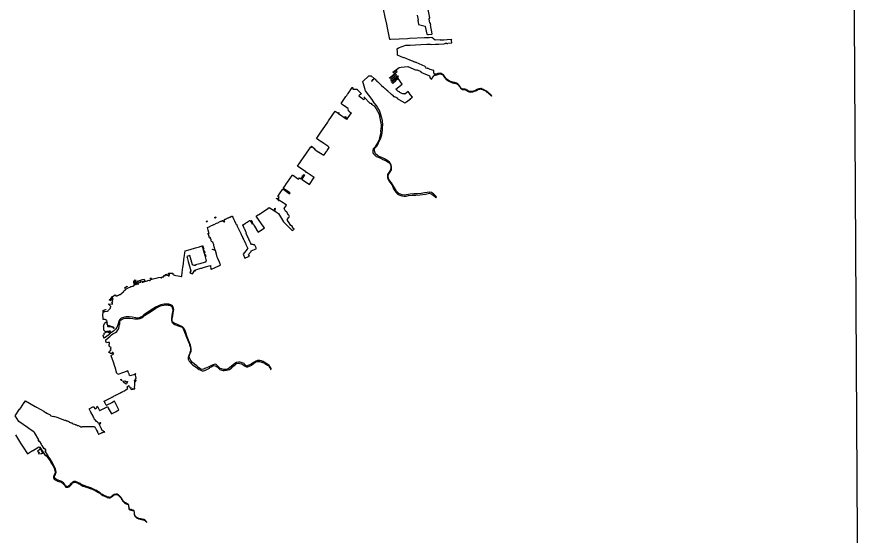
# Model space of a CAD drawing. Header units: inches. Extents: x -62624 to 51363, y -122611 to -15713.
# Drawn here: x 920 to 51208, y -77747 to -46730 of the extents above; entities that cross this region are included whole.
import ezdxf

# ---------------------------------------------------------------- set-up
doc = ezdxf.new("R2010")
doc.units = ezdxf.units.IN
doc.header["$MEASUREMENT"] = 0

msp = doc.modelspace()

# ---------------------------------------------------------------- linework, layer by layer
for points in [[(-62131, -15713), (50798, -15789), (51208, -88058)], [(842, -71695), (1148, -72185), (1307, -72438), (1553, -72829), (1858, -72638), (1863, -72646), (2010, -72554), (2239, -72408), (2259, -72439), (2338, -72560), (2154, -72670), (2206, -72755), (2248, -72729), (2259, -72750), (2216, -72774), (2243, -72821), (2415, -72808), (2414, -72790), (2465, -72786), (2494, -72768), (2477, -72740), (2450, -72726), (2398, -72639), (2401, -72607), (2289, -72430), (2297, -72426), (2617, -72928), (2653, -72925), (2667, -72913), (2674, -72913), (2681, -72922), (2898, -73233), (2999, -73397), (3039, -73469), (3103, -73592), (3150, -73689), (3178, -73761), (3199, -73824), (3210, -73885), (3209, -73956), (3157, -74083), (3129, -74144), (3117, -74182), (3112, -74209), (3115, -74227), (3120, -74253), (3117, -74264), (3115, -74266), (3124, -74301), (3123, -74313), (3181, -74364), (3207, -74389), (3242, -74395), (3291, -74420), (3303, -74430), (3348, -74453), (3378, -74461), (3463, -74495), (3474, -74477), (3585, -74522), (3683, -74600), (3717, -74636), (3750, -74679), (3803, -74761), (3829, -74794), (3855, -74813), (3851, -74821), (3854, -74822), (3858, -74813), (3866, -74817), (3863, -74825), (3865, -74826), (3868, -74818), (3880, -74821), (3895, -74824), (3909, -74825), (3919, -74826), (3932, -74826), (3947, -74824), (3959, -74823), (4003, -74810), (4046, -74792), (4099, -74748), (4195, -74665), (4188, -74666), (4185, -74659), (4202, -74638), (4212, -74622), (4217, -74601), (4236, -74588), (4258, -74569), (4275, -74556), (4294, -74554), (4306, -74545), (4316, -74534), (4329, -74527), (4352, -74524), (4381, -74524), (4426, -74526), (4468, -74543), (4574, -74587), (4586, -74587), (4596, -74597), (4724, -74669), (4806, -74727), (4829, -74748), (4848, -74755), (4867, -74757), (4889, -74764), (4913, -74767), (4997, -74791), (5013, -74792), (5028, -74799), (5052, -74805), (5091, -74819), (5102, -74820), (5345, -74915), (5434, -74947), (5467, -74960), (5463, -74968), (5466, -74969), (5470, -74961), (5594, -75017), (5707, -75079), (5806, -75137), (5802, -75144), (5804, -75146), (5809, -75139), (5878, -75186), (5899, -75205), (5941, -75229), (5975, -75254), (6065, -75315), (6127, -75347), (6202, -75383), (6219, -75384), (6302, -75423), (6316, -75438), (6324, -75442), (6331, -75451), (6346, -75445), (6349, -75437), (6420, -75452), (6438, -75452), (6499, -75456), (6541, -75443), (6581, -75401), (6658, -75330), (6683, -75312), (6744, -75279), (6796, -75265), (6872, -75263), (6939, -75281), (6981, -75302), (7037, -75353), (7032, -75365), (7036, -75367), (7040, -75356), (7123, -75438), (7144, -75465), (7197, -75561), (7189, -75565), (7191, -75569), (7198, -75563), (7257, -75661), (7250, -75665), (7252, -75667), (7258, -75663), (7350, -75748), (7407, -75792), (7464, -75822), (7520, -75840), (7556, -75862), (7571, -75877), (7595, -75949), (7603, -76002), (7612, -76066), (7621, -76112), (7640, -76150), (7677, -76175), (7761, -76196), (7788, -76196), (7842, -76206), (7885, -76220), (7911, -76245), (7929, -76297), (7938, -76329), (7939, -76419), (7950, -76475), (7965, -76523), (7972, -76536), (7960, -76541), (7961, -76545), (7973, -76540), (7998, -76578), (8033, -76621), (8064, -76645), (8113, -76672), (8171, -76695), (8196, -76705), (8295, -76730), (8456, -76768), (8524, -76786), (8573, -76821), (8611, -76849), (8647, -76888), (8668, -76915), (8686, -76923), (8686, -76911), (8688, -76903), (8680, -76900), (8672, -76894), (8663, -76882), (8658, -76866), (8639, -76837), (8606, -76802), (8597, -76796), (8569, -76778), (8525, -76756), (8500, -76749), (8415, -76728), (8331, -76711), (8207, -76683), (8179, -76668), (8180, -76663), (8178, -76662), (8175, -76668), (8087, -76628), (8060, -76607), (8032, -76579), (8026, -76574), (8018, -76566), (7997, -76524), (7999, -76521), (7999, -76516), (7993, -76517), (7987, -76514), (7982, -76508), (7972, -76485), (7965, -76467), (7963, -76465), (7961, -76469), (7963, -76477), (7963, -76482), (7961, -76480), (7959, -76474), (7958, -76465), (7955, -76427), (7953, -76313), (7942, -76273), (7932, -76243), (7915, -76219), (7901, -76205), (7874, -76191), (7853, -76185), (7785, -76170), (7785, -76162), (7783, -76162), (7782, -76168), (7708, -76155), (7685, -76147), (7675, -76142), (7663, -76143), (7651, -76135), (7639, -76116), (7632, -76089), (7633, -76050), (7635, -76038), (7646, -76036), (7646, -76034), (7634, -76035), (7623, -75943), (7613, -75898), (7597, -75865), (7570, -75839), (7527, -75818), (7465, -75785), (7470, -75776), (7468, -75774), (7462, -75783), (7427, -75760), (7423, -75759), (7384, -75737), (7353, -75716), (7333, -75696), (7314, -75681), (7290, -75659), (7229, -75573), (7220, -75551), (7210, -75538), (7192, -75503), (7174, -75474), (7151, -75440), (7136, -75425), (7120, -75419), (7115, -75410), (7113, -75401), (7112, -75389), (7025, -75298), (7001, -75279), (6966, -75260), (6928, -75246), (6892, -75239), (6833, -75240), (6831, -75233), (6829, -75233), (6829, -75240), (6755, -75250), (6713, -75267), (6671, -75292), (6612, -75335), (6558, -75389), (6529, -75410), (6506, -75423), (6493, -75427), (6470, -75428), (6432, -75425), (6315, -75399), (6305, -75392), (6305, -75386), (6309, -75375), (6305, -75373), (6302, -75382), (6296, -75386), (6287, -75387), (6272, -75383), (6228, -75364), (6201, -75341), (6099, -75291), (6042, -75255), (5990, -75237), (5934, -75191), (5902, -75157), (5804, -75091), (5648, -75002), (5635, -74997), (5640, -74986), (5637, -74984), (5631, -74994), (5507, -74935), (5421, -74898), (5394, -74896), (5383, -74886), (5335, -74868), (5316, -74866), (5223, -74829), (5150, -74806), (5141, -74796), (5143, -74785), (5140, -74783), (5135, -74793), (5129, -74794), (5048, -74770), (4943, -74720), (4921, -74715), (4873, -74697), (4809, -74678), (4712, -74618), (4713, -74615), (4719, -74607), (4716, -74605), (4721, -74598), (4717, -74595), (4708, -74607), (4702, -74608), (4697, -74606), (4678, -74595), (4660, -74580), (4605, -74552), (4535, -74524), (4470, -74499), (4430, -74490), (4322, -74491), (4285, -74500), (4264, -74518), (4117, -74662), (4113, -74658), (4110, -74660), (4114, -74666), (4107, -74671), (4100, -74685), (4091, -74693), (4071, -74704), (4054, -74717), (4046, -74724), (4015, -74742), (3982, -74776), (3961, -74784), (3945, -74791), (3935, -74796), (3924, -74797), (3911, -74792), (3897, -74790), (3879, -74788), (3852, -74773), (3843, -74765), (3844, -74764), (3852, -74766), (3868, -74774), (3880, -74779), (3901, -74778), (3879, -74772), (3871, -74767), (3875, -74765), (3846, -74755), (3821, -74741), (3774, -74642), (3738, -74587), (3701, -74554), (3644, -74512), (3619, -74490), (3483, -74436), (3389, -74400), (3333, -74380), (3295, -74358), (3278, -74346), (3265, -74329), (3245, -74313), (3242, -74312), (3238, -74313), (3234, -74309), (3236, -74301), (3214, -74284), (3212, -74287), (3182, -74262), (3176, -74244), (3173, -74216), (3173, -74195), (3177, -74170), (3181, -74169), (3191, -74133), (3204, -74105), (3255, -73982), (3270, -73937), (3272, -73926), (3266, -73910), (3257, -73882), (3255, -73849), (3250, -73816), (3235, -73773), (3222, -73734), (3204, -73685), (3201, -73673), (3200, -73661), (3195, -73654), (3192, -73638), (3117, -73485), (3033, -73332), (2932, -73159), (2933, -73157), (2932, -73155), (2929, -73155), (2840, -73019), (2624, -72653), (2665, -72627), (2591, -72510), (2550, -72535), (2432, -72334), (2369, -72275), (2396, -72261), (2300, -72101), (2287, -72079), (2258, -72094), (2223, -72035), (2223, -72003), (2239, -71996), (1974, -71551), (1927, -71520), (1721, -71374), (1566, -71264), (1040, -70891), (948, -70748), (824, -70558), (1088, -70162), (1099, -70165), (1159, -70083), (1151, -70073), (1250, -69928), (1365, -69759), (1374, -69763), (1442, -69659), (2018, -69994), (2028, -70001), (2039, -70008), (2088, -70037), (2533, -70291), (2638, -70352), (2644, -70356), (2755, -70420), (2761, -70424), (2796, -70444), (2874, -70488), (2913, -70509), (2919, -70513), (2926, -70517), (2957, -70551), (3105, -70602), (3115, -70573), (3306, -70642), (3778, -70814), (3786, -70810), (3821, -70825), (3846, -70834), (3861, -70839), (3893, -70851), (3924, -70863), (3929, -70864), (3969, -70879), (3983, -70885), (4000, -70891), (4025, -70900), (4038, -70905), (4050, -70910), (4046, -70929), (4059, -70933), (4116, -70955), (4163, -70970), (4173, -70973), (4202, -70984), (4206, -70986), (4248, -71000), (4240, -71019), (4255, -71025), (4267, -71030), (4297, -71041), (4365, -71066), (4421, -71083), (4433, -71088), (4446, -71094), (4481, -71105), (4556, -71136), (4564, -71139), (4577, -71144), (4681, -71181), (4692, -71185), (4753, -71207), (4834, -71208), (4835, -71203), (4837, -71203), (4838, -71200), (4871, -71201), (4875, -71192), (4875, -71190), (4898, -71190), (5014, -71190), (5078, -71190), (5216, -71189), (5384, -71188), (5393, -71188), (5562, -71189), (5590, -71240), (5602, -71263), (5612, -71283), (5623, -71304), (5637, -71331), (5663, -71379), (5669, -71392), (5675, -71403), (5681, -71412), (5733, -71519), (5749, -71547), (5772, -71590), (5777, -71599), (5814, -71666), (5815, -71669), (5829, -71663), (5871, -71641), (5902, -71625), (5950, -71601), (5954, -71600), (5982, -71585), (5991, -71580), (6023, -71564), (6059, -71548), (6069, -71543), (6083, -71536), (6095, -71530), (6091, -71521), (6157, -71535), (6164, -71535), (6165, -71533), (6171, -71510), (6116, -71496), (6119, -71483), (6120, -71471), (6120, -71469), (6037, -71449), (6031, -71438), (6026, -71430), (6010, -71396), (5985, -71346), (5973, -71323), (5947, -71268), (5924, -71225), (5861, -71101), (5840, -71063), (5847, -71059), (5863, -71050), (5907, -71025), (5913, -71021), (5919, -71017), (5930, -71011), (5941, -71008), (5920, -70962), (5894, -70978), (5876, -70988), (5864, -70993), (5840, -71005), (5816, -71018), (5768, -70970), (5737, -70938), (5687, -70891), (5603, -70807), (5569, -70774), (5534, -70702), (5498, -70630), (5476, -70586), (5348, -70332), (5252, -70144), (5256, -70141), (5257, -70139), (5259, -70137), (5263, -70137), (5270, -70133), (5281, -70127), (5473, -70029), (5491, -70020), (5495, -70029), (5506, -70023), (5517, -70016), (5521, -70021), (5534, -70046), (5541, -70059), (5543, -70060), (5550, -70075), (5557, -70089), (5566, -70105), (5569, -70110), (5578, -70128), (5586, -70140), (5588, -70141), (5596, -70139), (5598, -70138), (5629, -70123), (5640, -70117), (5667, -70103), (5679, -70096), (5688, -70090), (5696, -70081), (5719, -70011), (5721, -70007), (5723, -70000), (5726, -69990), (5729, -69989), (5731, -69989), (5735, -69993), (5739, -70005), (5782, -70087), (5843, -70206), (5853, -70223), (5866, -70249), (5872, -70249), (5882, -70246), (5957, -70209), (6005, -70183), (6084, -70143), (6121, -70124), (6159, -70104), (6166, -70100), (6175, -70096), (6200, -70082), (6210, -70077), (6239, -70062), (6280, -70041), (6301, -70030), (6337, -70011), (6359, -70056), (6571, -70440), (6812, -70315), (7023, -70206), (6759, -69693), (6591, -69781), (6306, -69928), (6275, -69943), (6259, -69913), (6201, -69802), (6189, -69782), (6173, -69753), (6143, -69699), (6136, -69685), (6183, -69662), (6262, -69622), (6295, -69605), (6338, -69583), (6376, -69563), (6406, -69548), (6418, -69541), (6453, -69523), (6458, -69520), (6495, -69501), (6573, -69461), (6612, -69441), (6621, -69435), (6628, -69432), (6629, -69432), (6650, -69421), (6656, -69417), (6700, -69396), (6712, -69389), (6726, -69381), (6747, -69370), (6804, -69341), (6826, -69329), (6846, -69319), (6881, -69301), (6948, -69267), (6962, -69260), (6963, -69259), (6994, -69242), (7037, -69220), (7071, -69203), (7134, -69170), (7192, -69140), (7195, -69138), (7196, -69138), (7199, -69136), (7200, -69136), (7238, -69117), (7264, -69103), (7270, -69100), (7279, -69095), (7346, -69062), (7464, -68988), (7559, -68927), (7511, -68844), (7512, -68829), (7534, -68811), (7547, -68801), (7610, -68756), (7624, -68777), (7618, -68780), (7637, -68821), (7647, -68814), (7677, -68861), (7682, -68858), (7707, -68894), (7744, -68873), (7752, -68887), (7712, -68914), (7720, -68928), (7728, -68923), (7737, -68936), (7726, -68944), (7752, -68988), (7863, -68971), (7858, -68932), (7871, -68929), (7879, -68969), (7983, -68955), (7967, -68879), (7938, -68893), (7932, -68879), (7961, -68864), (7964, -68738), (7968, -68528), (7978, -68521), (7979, -68506), (7954, -68496), (7958, -68483), (7975, -68488), (7961, -68435), (7972, -68430), (7991, -68486), (8013, -68502), (8060, -68483), (8023, -68371), (8010, -68376), (8004, -68358), (8039, -68343), (8034, -68321), (8055, -68313), (8006, -68127), (8041, -68060), (8027, -68059), (8011, -68057), (8007, -68064), (7956, -68078), (7947, -68089), (7702, -68161), (7680, -68152), (7664, -68146), (7628, -68043), (7611, -68039), (7573, -67945), (7579, -67937), (7558, -67882), (7299, -67973), (6956, -68094), (6938, -68045), (6920, -68033), (6887, -68000), (6871, -67975), (6868, -67953), (6868, -67935), (6866, -67905), (6862, -67874), (6847, -67829), (6837, -67796), (6819, -67730), (6820, -67721), (6780, -67611), (6692, -67361), (6557, -66984), (6559, -66959), (6570, -66942), (6709, -66853), (6683, -66795), (6634, -66757), (6632, -66770), (6627, -66784), (6621, -66794), (6613, -66803), (6599, -66812), (6594, -66814), (6622, -66820), (6625, -66823), (6625, -66824), (6614, -66833), (6600, -66839), (6540, -66846), (6531, -66845), (6525, -66841), (6503, -66814), (6496, -66806), (6486, -66799), (6424, -66771), (6475, -66658), (6519, -66676), (6543, -66620), (6552, -66600), (6512, -66581), (6555, -66481), (6537, -66473), (6520, -66465), (6475, -66445), (6469, -66435), (6462, -66411), (6461, -66382), (6454, -66381), (6449, -66379), (6445, -66373), (6438, -66332), (6439, -66324), (6446, -66310), (6449, -66288), (6451, -66280), (6456, -66272), (6453, -66179), (6356, -66185), (6288, -66199), (6239, -66094), (6244, -66021), (6236, -66016), (6234, -66013), (6500, -65796), (6584, -65717), (6662, -65667), (6824, -65587), (6898, -65525), (6943, -65471), (6995, -65393), (7008, -65338), (7036, -65195), (7062, -65116), (7075, -65059), (7076, -64985), (7077, -64949), (7082, -64919), (7100, -64878), (7126, -64847), (7164, -64818), (7223, -64785), (7309, -64748), (7392, -64731), (7613, -64724), (7695, -64730), (7852, -64751), (7950, -64758), (8107, -64771), (8173, -64775), (8251, -64756), (8299, -64742), (8380, -64708), (8467, -64653), (8561, -64575), (8810, -64406), (9082, -64226), (9225, -64133), (9383, -64047), (9499, -64000), (9595, -63971), (9704, -63944), (9819, -63932), (9886, -63934), (9963, -63945), (10010, -63943), (10080, -63954), (10166, -64011), (10201, -64048), (10214, -64103), (10248, -64211), (10238, -64273), (10203, -64445), (10184, -64596), (10164, -64762), (10160, -64771), (10165, -64873), (10181, -64941), (10222, -65001), (10309, -65078), (10342, -65096), (10408, -65125), (10497, -65159), (10620, -65197), (10743, -65239), (10794, -65268), (10844, -65323), (10886, -65413), (10937, -65565), (11001, -65699), (11022, -65758), (11088, -65926), (11113, -66004), (11193, -66191), (11215, -66213), (11249, -66310), (11281, -66439), (11299, -66524), (11309, -66617), (11307, -66676), (11255, -66778), (11232, -66849), (11193, -66952), (11176, -67026), (11157, -67066), (11153, -67110), (11164, -67167), (11196, -67247), (11225, -67295), (11273, -67356), (11347, -67433), (11430, -67509), (11646, -67658), (11821, -67792), (11920, -67840), (12000, -67874), (12077, -67877), (12162, -67851), (12354, -67760), (12431, -67713), (12465, -67678), (12547, -67628), (12579, -67608), (12637, -67567), (12705, -67560), (12769, -67567), (12824, -67588), (12880, -67622), (12952, -67674), (12979, -67707), (13019, -67757), (13051, -67785), (13109, -67820), (13176, -67837), (13246, -67848), (13304, -67845), (13351, -67842), (13453, -67827), (13551, -67811), (13624, -67789), (13692, -67754), (13731, -67725), (13813, -67629), (13916, -67546), (13966, -67513), (13985, -67503), (13996, -67498), (13995, -67491), (13985, -67497), (13967, -67503), (13964, -67497), (13968, -67485), (13989, -67465), (14024, -67446), (14062, -67441), (14144, -67424), (14244, -67427), (14355, -67449), (14396, -67473), (14446, -67512), (14500, -67547), (14563, -67591), (14641, -67624), (14701, -67635), (14737, -67632), (14823, -67601), (14897, -67562), (14941, -67532), (15059, -67440), (15180, -67354), (15280, -67311), (15353, -67306), (15396, -67309), (15444, -67319), (15501, -67332), (15547, -67354), (15575, -67359), (15609, -67384), (15638, -67396), (15631, -67384), (15603, -67362), (15588, -67347), (15610, -67352), (15639, -67362), (15671, -67372), (15699, -67397), (15718, -67420), (15751, -67436), (15847, -67495), (15912, -67527), (15974, -67583), (16002, -67623), (16030, -67678), (16043, -67698), (16056, -67701), (16061, -67706), (16059, -67712), (16083, -67753), (16083, -67760), (16085, -67774), (16082, -67789), (16128, -67771), (16119, -67750), (16098, -67688), (16070, -67634), (16006, -67558), (15917, -67493), (15711, -67364), (15635, -67309), (15535, -67267), (15449, -67252), (15303, -67263), (15215, -67299), (15073, -67378), (14917, -67482), (14756, -67562), (14685, -67592), (14623, -67574), (14559, -67534), (14521, -67479), (14500, -67440), (14453, -67422), (14390, -67389), (14266, -67346), (14162, -67347), (14056, -67372), (13947, -67441), (13738, -67623), (13562, -67744), (13498, -67774), (13420, -67792), (13286, -67789), (13161, -67762), (13079, -67730), (13040, -67701), (12995, -67644), (12944, -67594), (12884, -67534), (12839, -67495), (12769, -67482), (12706, -67485), (12600, -67530), (12362, -67648), (12163, -67741), (12092, -67776), (11989, -67783), (11918, -67776), (11865, -67737), (11785, -67667), (11683, -67568), (11542, -67466), (11428, -67378), (11327, -67249), (11242, -67098), (11230, -67039), (11234, -66959), (11259, -66884), (11343, -66704), (11344, -66680), (11339, -66527), (11326, -66441), (11301, -66343), (11105, -65833), (11013, -65589), (10986, -65465), (10949, -65389), (10891, -65302), (10815, -65235), (10612, -65137), (10484, -65090), (10416, -65072), (10337, -65044), (10259, -64987), (10210, -64931), (10198, -64869), (10208, -64719), (10236, -64580), (10265, -64429), (10289, -64318), (10304, -64211), (10289, -64129), (10246, -64029), (10204, -63978), (10130, -63926), (10011, -63885), (9857, -63881), (9718, -63891), (9535, -63940), (9382, -63987), (9215, -64065), (9022, -64183), (8623, -64441), (8514, -64532), (8412, -64623), (8281, -64696), (8166, -64717), (8031, -64711), (7817, -64675), (7628, -64657), (7463, -64651), (7362, -64671), (7240, -64706), (7157, -64734), (7093, -64785), (7061, -64830), (7027, -64932), (6966, -65124), (6888, -65277), (6823, -65387), (6707, -65510), (6545, -65599), (6482, -65663), (6413, -65715), (6140, -65915), (6139, -65915), (6121, -65899), (6116, -65889), (6116, -65884), (6114, -65882), (6124, -65866), (6101, -65829), (6092, -65816), (6092, -65816), (6084, -65801), (6080, -65793), (6085, -65758), (6104, -65723), (6120, -65717), (6130, -65714), (6137, -65699), (6142, -65645), (6142, -65631), (6147, -65627), (6190, -65606), (6259, -65567), (6293, -65552), (6320, -65545), (6339, -65541), (6358, -65540), (6375, -65533), (6375, -65533), (6403, -65575), (6417, -65588), (6423, -65587), (6428, -65591), (6437, -65610), (6445, -65616), (6453, -65618), (6478, -65607), (6491, -65605), (6512, -65603), (6529, -65594), (6536, -65583), (6535, -65578), (6534, -65568), (6530, -65562), (6522, -65560), (6505, -65568), (6486, -65578), (6475, -65580), (6460, -65578), (6433, -65565), (6408, -65552), (6394, -65541), (6389, -65533), (6388, -65528), (6389, -65524), (6393, -65520), (6403, -65516), (6433, -65510), (6458, -65508), (6514, -65507), (6514, -65505), (6481, -65502), (6451, -65503), (6438, -65504), (6358, -65518), (6328, -65526), (6300, -65531), (6255, -65537), (6225, -65536), (6205, -65531), (6190, -65521), (6183, -65515), (6162, -65493), (6147, -65477), (6140, -65461), (6140, -65459), (6130, -65433), (6125, -65410), (6123, -65398), (6125, -65370), (6124, -65355), (6112, -65279), (6110, -65217), (6114, -65179), (6120, -65142), (6130, -65106), (6135, -65096), (6159, -65073), (6201, -64999), (6212, -64988), (6224, -64980), (6243, -64972), (6265, -64969), (6286, -64973), (6302, -64982), (6314, -65000), (6315, -65020), (6309, -65059), (6310, -65083), (6316, -65103), (6336, -65135), (6340, -65141), (6352, -65158), (6337, -65177), (6333, -65193), (6334, -65202), (6337, -65209), (6352, -65220), (6365, -65225), (6393, -65223), (6422, -65216), (6472, -65216), (6482, -65217), (6486, -65218), (6527, -65229), (6587, -65250), (6630, -65270), (6708, -65315), (6720, -65323), (6726, -65328), (6729, -65330), (6737, -65331), (6742, -65329), (6744, -65324), (6741, -65316), (6737, -65311), (6724, -65298), (6717, -65288), (6704, -65274), (6674, -65258), (6568, -65220), (6467, -65193), (6411, -65178), (6372, -65162), (6361, -65151), (6358, -65149), (6351, -65140), (6341, -65124), (6328, -65103), (6322, -65092), (6319, -65083), (6319, -65071), (6320, -65062), (6321, -65051), (6324, -65042), (6327, -65027), (6326, -65015), (6323, -65002), (6311, -64970), (6308, -64961), (6307, -64955), (6311, -64888), (6310, -64887), (6305, -64890), (6303, -64891), (6301, -64889), (6296, -64878), (6285, -64859), (6265, -64836), (6240, -64822), (6203, -64816), (6110, -64813), (6086, -64808), (6073, -64797), (6071, -64708), (6070, -64576), (6071, -64343), (6090, -64324), (6088, -64268), (6145, -64249), (6159, -64229), (6214, -64212), (6236, -64220), (6235, -64211), (6244, -64208), (6248, -64226), (6097, -64274), (6099, -64341), (6167, -64341), (6167, -64326), (6310, -64307), (6337, -64303), (6370, -64298), (6400, -64255), (6428, -64220), (6466, -64182), (6517, -64133), (6524, -64079), (6532, -64048), (6544, -64025), (6457, -63945), (6425, -63915), (6426, -63899), (6429, -63867), (6635, -63882), (6636, -63867), (6637, -63854), (6637, -63837), (6620, -63832), (6604, -63810), (6604, -63804), (6606, -63797), (6611, -63791), (6640, -63778), (6642, -63753), (6645, -63716), (6651, -63683), (6628, -63661), (6614, -63678), (6604, -63668), (6676, -63591), (6645, -63561), (6506, -63700), (6491, -63684), (6563, -63611), (6668, -63506), (6637, -63473), (6456, -63652), (6440, -63636), (6444, -63632), (6532, -63544), (6645, -63432), (6803, -63342), (6834, -63396), (6885, -63390), (6911, -63385), (6932, -63379), (6954, -63373), (7003, -63354), (7065, -63314), (7085, -63305), (7103, -63304), (7177, -63255), (7218, -63221), (7300, -63146), (7304, -63130), (7313, -63111), (7325, -63101), (7340, -63086), (7362, -63069), (7388, -63043), (7395, -63040), (7399, -63042), (7406, -63045), (7407, -63048), (7420, -63037), (7434, -63025), (7432, -63019), (7431, -63014), (7432, -63005), (7437, -62995), (7450, -62984), (7558, -62925), (7578, -62922), (7621, -62892), (7668, -62869), (7729, -62842), (7766, -62832), (7836, -62811), (7846, -62806), (7956, -62764), (7937, -62689), (7905, -62548), (7920, -62530), (7997, -62438), (8030, -62466), (7939, -62571), (7939, -62572), (7946, -62603), (7970, -62612), (8043, -62516), (8063, -62530), (7963, -62656), (7966, -62679), (7984, -62691), (8073, -62581), (8094, -62596), (7986, -62722), (8000, -62739), (8015, -62724), (8050, -62716), (8120, -62638), (8136, -62688), (8141, -62686), (8151, -62702), (8169, -62693), (8185, -62686), (8159, -62595), (8168, -62592), (8177, -62625), (8185, -62623), (8182, -62608), (8342, -62569), (8325, -62496), (8170, -62539), (8165, -62521), (8152, -62524), (8159, -62554), (8147, -62556), (8135, -62508), (8438, -62426), (8536, -62400), (8567, -62518), (8401, -62563), (8407, -62585), (8459, -62571), (8575, -62539), (8643, -62515), (8815, -62455), (8820, -62457), (8852, -62484), (8863, -62487), (8873, -62484), (8882, -62476), (8914, -62431), (8923, -62413), (8923, -62413), (8966, -62402), (8952, -62350), (8897, -62363), (8898, -62372), (8884, -62375), (8881, -62357), (8963, -62337), (8985, -62406), (9146, -62361), (9258, -62332), (9395, -62303), (9538, -62271), (9543, -62341), (9555, -62340), (9556, -62323), (9560, -62314), (9582, -62286), (9594, -62276), (9610, -62269), (9636, -62257), (9662, -62255), (9710, -62250), (9708, -62186), (9800, -62178), (9811, -62177), (9808, -62114), (9862, -62106), (9866, -62150), (9970, -62149), (9974, -62202), (10035, -62195), (10036, -62165), (10009, -62167), (10007, -62144), (10052, -62139), (10052, -62094), (9992, -62094), (9991, -62042), (10248, -62031), (10253, -62102), (10265, -62120), (10341, -62152), (10353, -62157), (10415, -62171), (10557, -62193), (10759, -62239), (10775, -62238), (10776, -62229), (10777, -62216), (10782, -62176), (10800, -62044), (10832, -61807), (10845, -61711), (10878, -61467), (10911, -61229), (10946, -60986), (10969, -60817), (10985, -60702), (11275, -60618), (11601, -60526), (11840, -60458), (11987, -60415), (12007, -60486), (12038, -60477), (12020, -60413), (12033, -60410), (12061, -60509), (12049, -60512), (12041, -60487), (12010, -60495), (12034, -60578), (12064, -60568), (12056, -60533), (12068, -60531), (12090, -60607), (12078, -60610), (12069, -60576), (12035, -60586), (12080, -60743), (12082, -60748), (12103, -60743), (12089, -60690), (12109, -60685), (12149, -60824), (12130, -60829), (12115, -60773), (12090, -60780), (12149, -60978), (12171, -60971), (12153, -60907), (12172, -60902), (12214, -61039), (12193, -61047), (12175, -60981), (12152, -60989), (12173, -61064), (12239, -61293), (12184, -61385), (11864, -61477), (11602, -61551), (11606, -61573), (11576, -61581), (11539, -61591), (11532, -61571), (11491, -61583), (11428, -61549), (11267, -60992), (11083, -61047), (11099, -61102), (11167, -61342), (11330, -61909), (11270, -62009), (11310, -62031), (11332, -62043), (11357, -62054), (11412, -62069), (11551, -61853), (11560, -61850), (11552, -61899), (11558, -61909), (11570, -61912), (11587, -61912), (11597, -61903), (11609, -61835), (11674, -61816), (11918, -61745), (11941, -61741), (11964, -61733), (12202, -61665), (12487, -61582), (12515, -61817), (12538, -61810), (12558, -61804), (12741, -61718), (13025, -61580), (13101, -61543), (13026, -61385), (12930, -61173), (12903, -61084), (12851, -60908), (12787, -60685), (12621, -60623), (12625, -60611), (12781, -60665), (12725, -60469), (12695, -60368), (12687, -60339), (12642, -60185), (12558, -60155), (12543, -60105), (12544, -60099), (12529, -60052), (12499, -59953), (12492, -59931), (12483, -59897), (12471, -59897), (12462, -59914), (12455, -59934), (12448, -59948), (12438, -59930), (12392, -59788), (12363, -59688), (12360, -59659), (12369, -59658), (12374, -59668), (12386, -59671), (12412, -59663), (12402, -59624), (12400, -59615), (12358, -59471), (12311, -59317), (12458, -59248), (12478, -59238), (12700, -59135), (12724, -59125), (12860, -59061), (12931, -59028), (12971, -59010), (12996, -59000), (13119, -58943), (13134, -58935), (13140, -58933), (13151, -58927), (13161, -58923), (13166, -58920), (13189, -58909), (13209, -58899), (13224, -58894), (13228, -58900), (13232, -58910), (13239, -58926), (13243, -58933), (13262, -58942), (13313, -58964), (13325, -58970), (13329, -58972), (13347, -58951), (13341, -58944), (13333, -58936), (13320, -58909), (13304, -58877), (13295, -58859), (13307, -58853), (13311, -58852), (13327, -58843), (13348, -58833), (13358, -58828), (13382, -58816), (13390, -58813), (13395, -58811), (13404, -58807), (13410, -58804), (13412, -58803), (13416, -58801), (13437, -58792), (13470, -58777), (13499, -58764), (13508, -58759), (13516, -58756), (13547, -58741), (13551, -58739), (13579, -58726), (13583, -58724), (13590, -58720), (13609, -58711), (13628, -58702), (13647, -58695), (13666, -58686), (13667, -58685), (13671, -58684), (13681, -58678), (13689, -58675), (13710, -58665), (13743, -58651), (13757, -58644), (13790, -58630), (13824, -58694), (13873, -58802), (13909, -58874), (13923, -58904), (13993, -59056), (14025, -59124), (14044, -59119), (14100, -59239), (14169, -59391), (14170, -59394), (14306, -59677), (14332, -59733), (14346, -59762), (14356, -59783), (14366, -59805), (14377, -59824), (14383, -59839), (14399, -59870), (14406, -59883), (14437, -59955), (14461, -60004), (14468, -60021), (14482, -60051), (14499, -60084), (14510, -60110), (14581, -60254), (14600, -60294), (14614, -60326), (14722, -60558), (14686, -60602), (14439, -60902), (14554, -61141), (14572, -61134), (14591, -61126), (14818, -61017), (14770, -60920), (14925, -60736), (14917, -60715), (15127, -60616), (15247, -60560), (15153, -60376), (15143, -60359), (15134, -60342), (15126, -60343), (15110, -60341), (15072, -60339), (15067, -60338), (15043, -60336), (15031, -60336), (15015, -60334), (14987, -60333), (14979, -60332), (14956, -60331), (14941, -60329), (14913, -60270), (14902, -60249), (14895, -60235), (14888, -60219), (14873, -60188), (14865, -60171), (14857, -60155), (14839, -60118), (14831, -60099), (14821, -60080), (14811, -60060), (14806, -60048), (14802, -60038), (14793, -60021), (14781, -59997), (14769, -59972), (14761, -59955), (14749, -59930), (14737, -59902), (14730, -59881), (14654, -59702), (14632, -59651), (14648, -59644), (14630, -59601), (14613, -59561), (14591, -59517), (14562, -59452), (14552, -59432), (14542, -59411), (14539, -59407), (14539, -59405), (14536, -59399), (14531, -59389), (14516, -59357), (14511, -59346), (14505, -59333), (14504, -59332), (14498, -59319), (14486, -59295), (14479, -59279), (14471, -59265), (14465, -59253), (14459, -59240), (14449, -59218), (14444, -59206), (14438, -59195), (14431, -59179), (14428, -59173), (14426, -59169), (14432, -59164), (14436, -59162), (14465, -59141), (14491, -59125), (14499, -59119), (14513, -59110), (14515, -59109), (14543, -59089), (14557, -59080), (14575, -59067), (14581, -59064), (14593, -59055), (14599, -59052), (14617, -59040), (14634, -59028), (14646, -59021), (14679, -59000), (14702, -58984), (14714, -58976), (14719, -58974), (14740, -58960), (14754, -58950), (14757, -58949), (14763, -58944), (14781, -58930), (14788, -58925), (14804, -58916), (14828, -58900), (14839, -58894), (14847, -58898), (14926, -58995), (14969, -59062), (14995, -59107), (15016, -59094), (15009, -59078), (14977, -59022), (14960, -58987), (14945, -58960), (14917, -58902), (14933, -58894), (14981, -58989), (15031, -59085), (15065, -59139), (15082, -59169), (15124, -59231), (15189, -59335), (15252, -59437), (15246, -59443), (15352, -59598), (15719, -59340), (15581, -59147), (15540, -59090), (15222, -58639), (15245, -58623), (15480, -58467), (15539, -58428), (15914, -58179), (16009, -58116), (16314, -58315), (16321, -58292), (16311, -58289), (16320, -58248), (16339, -58166), (16363, -58181), (16339, -58298), (16330, -58298), (16324, -58323), (16554, -58471), (16796, -58865), (16864, -58975), (17369, -59499), (17488, -59414), (17499, -59407), (17373, -59321), (17376, -59317), (17378, -59313), (17391, -59286), (17404, -59258), (17304, -59191), (17160, -58981), (17083, -58869), (17094, -58851), (17087, -58845), (17186, -58694), (17198, -58700), (17223, -58658), (17174, -58566), (17159, -58571), (17062, -58386), (16983, -58327), (16906, -58182), (16903, -58178), (17030, -57981), (16897, -57888), (16835, -57846), (16587, -57675), (16563, -57709), (16570, -57713), (16563, -57724), (16534, -57704), (16541, -57692), (16553, -57699), (16574, -57668), (16535, -57642), (16523, -57633), (16437, -57572), (16444, -57562), (16540, -57628), (16609, -57526), (16512, -57459), (16667, -57237), (16797, -57048), (16816, -57030), (16840, -57032), (16871, -57049), (17189, -57274), (17234, -57294), (17244, -57278), (17256, -57258), (17219, -57223), (16924, -57022), (16870, -56987), (16858, -56968), (16868, -56937), (16934, -56848), (17042, -56689), (17101, -56604), (17374, -56206), (17397, -56173), (17760, -56426), (17781, -56396), (17824, -56337), (17916, -56400), (18008, -56268), (17972, -56243), (17993, -56212), (18009, -56223), (17999, -56238), (18019, -56250), (18094, -56143), (18122, -56162), (17946, -56418), (17978, -56440), (18411, -56741), (18679, -56348), (18685, -56338), (18690, -56327), (18278, -56045), (18212, -56000), (18196, -56025), (18180, -56014), (18198, -55990), (17701, -55647), (17837, -55448), (18135, -55014), (18149, -54994), (18153, -54989), (18496, -54494), (18534, -54520), (18546, -54504), (18511, -54480), (18526, -54459), (18719, -54592), (18731, -54600), (18715, -54624), (18706, -54618), (18703, -54635), (18862, -54744), (18871, -54754), (18917, -54784), (18940, -54783), (18969, -54801), (18978, -54807), (19261, -54999), (19267, -55001), (19272, -54997), (19365, -54867), (19369, -54860), (19414, -54793), (19429, -54772), (19442, -54754), (19466, -54717), (19471, -54711), (19596, -54524), (19527, -54475), (19511, -54463), (19262, -54293), (19126, -54200), (19120, -54195), (18833, -53996), (18886, -53923), (18890, -53914), (18935, -53848), (19170, -53505), (19193, -53472), (19503, -53023), (19557, -52944), (19950, -52371), (20125, -52492), (20142, -52503), (20596, -52817), (20614, -52794), (20522, -52693), (20536, -52677), (20632, -52780), (20604, -52822), (20645, -52852), (20655, -52840), (20663, -52829), (20828, -52598), (20918, -52472), (20874, -52441), (20865, -52455), (20825, -52427), (20834, -52411), (20814, -52396), (20803, -52411), (20782, -52397), (20792, -52379), (20759, -52353), (20754, -52347), (20726, -52215), (20721, -52204), (20660, -52161), (20649, -52156), (20520, -52064), (20511, -52059), (20375, -51963), (20297, -51909), (20346, -51837), (20515, -51601), (20588, -51496), (20593, -51491), (20639, -51428), (20679, -51343), (20716, -51310), (20761, -51247), (20816, -51168), (20839, -51136), (20890, -51067), (20969, -50953), (20986, -50954), (20996, -50960), (21001, -50995), (21002, -51004), (21011, -51057), (21083, -51054), (21092, -51056), (21262, -51055), (21272, -51065), (21513, -51320), (21510, -51322), (21500, -51319), (21353, -51456), (21662, -51668), (21743, -51592), (21710, -51557), (21708, -51548), (21665, -51502), (21668, -51498), (22043, -51899), (22040, -51885), (22044, -51877), (22061, -51878), (22076, -51890), (22111, -51915), (22112, -51936), (22106, -51940), (22155, -51957), (22198, -51996), (22242, -52033), (22277, -52052), (22392, -52222), (22476, -52367), (22569, -52549), (22605, -52682), (22627, -52780), (22667, -52979), (22685, -53074), (22690, -53186), (22690, -53273), (22680, -53407), (22667, -53560), (22671, -53616), (22660, -53695), (22641, -53771), (22631, -53811), (22592, -53959), (22595, -53987), (22591, -54009), (22581, -54031), (22549, -54125), (22538, -54131), (22519, -54175), (22510, -54200), (22462, -54287), (22423, -54350), (22335, -54488), (22271, -54560), (22222, -54617), (22213, -54646), (22202, -54711), (22195, -54762), (22204, -54830), (22227, -54897), (22276, -54952), (22357, -55031), (22396, -55062), (22480, -55088), (22663, -55166), (22792, -55247), (22992, -55325), (23162, -55422), (23238, -55518), (23275, -55630), (23280, -55723), (23256, -55840), (23208, -55941), (23157, -56029), (23084, -56148), (23069, -56237), (23070, -56331), (23114, -56446), (23162, -56524), (23230, -56628), (23334, -56763), (23379, -56850), (23436, -57003), (23508, -57122), (23576, -57207), (23661, -57290), (23729, -57342), (23813, -57378), (23939, -57416), (24078, -57438), (24182, -57434), (24330, -57397), (24540, -57375), (24760, -57376), (25012, -57368), (25342, -57330), (25504, -57278), (25594, -57269), (25733, -57328), (25880, -57433), (25956, -57532), (26008, -57498), (25970, -57431), (25826, -57303), (25709, -57231), (25558, -57202), (25437, -57220), (25279, -57251), (25088, -57285), (24859, -57292), (24654, -57307), (24436, -57312), (24103, -57382), (23943, -57355), (23761, -57285), (23622, -57148), (23534, -56995), (23435, -56840), (23307, -56646), (23215, -56516), (23143, -56410), (23119, -56208), (23164, -56103), (23224, -56021), (23281, -55937), (23310, -55866), (23317, -55699), (23299, -55566), (23197, -55409), (23101, -55328), (22995, -55270), (22894, -55213), (22737, -55133), (22609, -55085), (22468, -55008), (22358, -54917), (22311, -54796), (22293, -54699), (22306, -54594), (22374, -54515), (22459, -54438), (22546, -54263), (22673, -53959), (22729, -53775), (22769, -53503), (22782, -53264), (22804, -53219), (22773, -52928), (22726, -52713), (22658, -52509), (22601, -52331), (22502, -52155), (22418, -52025), (22271, -51858), (22167, -51674), (21760, -51143), (21756, -51146), (21639, -50724), (21609, -50616), (21605, -50601), (21952, -50250), (22109, -50254), (22274, -50406), (22198, -50486), (22168, -50485), (22166, -50503), (22184, -50505), (22151, -50538), (22114, -50562), (22129, -50576), (22143, -50590), (22163, -50558), (22289, -50421), (22357, -50482), (22385, -50481), (22385, -50511), (22437, -50559), (22446, -50562), (22501, -50617), (22508, -50622), (22627, -50735), (22635, -50741), (22722, -50822), (22846, -50940), (22857, -50951), (22924, -51010), (22939, -51030), (22947, -51030), (22957, -51039), (22967, -51036), (23000, -51067), (23012, -51080), (23070, -51135), (23079, -51144), (23300, -51354), (23324, -51347), (23407, -51422), (23408, -51458), (23434, -51484), (23437, -51485), (23441, -51487), (23480, -51507), (23491, -51489), (23659, -51576), (23647, -51599), (23739, -51652), (23751, -51670), (24121, -51866), (24127, -51871), (24171, -51835), (24210, -51800), (24442, -51625), (24455, -51615), (24567, -51532), (24437, -51363), (24415, -51377), (24391, -51346), (24410, -51332), (24411, -51331), (24308, -51198), (24113, -51343), (24099, -51329), (24002, -51324), (23994, -51312), (23973, -51327), (23818, -51248), (23822, -51230), (23698, -51165), (23632, -51100), (23641, -51094), (23631, -51083), (23616, -51072), (23606, -51074), (23573, -51048), (23949, -50758), (23962, -50748), (23720, -50422), (23545, -50555), (23561, -50578), (23394, -50704), (23376, -50683), (23383, -50678), (23335, -50610), (23338, -50608), (23722, -50312), (23726, -50295), (23720, -50288), (23713, -50279), (23697, -50279), (23307, -50571), (23298, -50576), (23288, -50558), (23306, -50543), (23286, -50517), (23289, -50445), (23617, -50197), (23595, -50170), (23572, -50140), (23244, -50390), (23208, -50415), (23197, -50369), (23481, -50148), (23468, -50127), (23474, -50120), (23656, -49988), (23630, -49952), (23610, -49925), (23431, -50056), (23421, -50060), (23402, -50029), (23780, -49755), (23895, -49742), (24287, -49698), (24785, -49907), (24811, -49884), (24843, -49898), (25072, -49999), (25063, -50028), (25588, -50258), (25630, -50400), (25675, -50428), (25715, -50452), (25852, -50254), (25886, -50206), (25885, -50205), (25951, -50209), (25951, -50204), (25997, -50202), (26012, -50199), (26025, -50194), (26026, -50197), (26029, -50196), (26028, -50192), (26080, -50168), (26128, -50151), (26165, -50142), (26201, -50138), (26229, -50137), (26255, -50139), (26271, -50141), (26271, -50144), (26273, -50144), (26273, -50142), (26290, -50146), (26314, -50155), (26336, -50167), (26357, -50181), (26372, -50195), (26379, -50201), (26377, -50203), (26377, -50204), (26380, -50202), (26397, -50223), (26428, -50259), (26447, -50286), (26456, -50301), (26452, -50304), (26453, -50305), (26457, -50303), (26485, -50346), (26517, -50392), (26541, -50425), (26564, -50450), (26590, -50477), (26607, -50493), (26633, -50512), (26668, -50534), (26702, -50554), (26700, -50558), (26702, -50558), (26703, -50555), (26746, -50579), (26822, -50616), (26884, -50641), (26955, -50668), (27045, -50690), (27081, -50693), (27122, -50694), (27141, -50697), (27162, -50705), (27174, -50710), (27224, -50737), (27244, -50748), (27282, -50772), (27318, -50806), (27348, -50841), (27377, -50883), (27413, -50936), (27443, -50981), (27459, -50999), (27485, -51024), (27520, -51048), (27517, -51053), (27519, -51054), (27522, -51049), (27545, -51065), (27560, -51072), (27578, -51074), (27629, -51076), (27677, -51077), (27716, -51085), (27782, -51107), (27805, -51119), (27880, -51168), (27919, -51192), (27938, -51200), (27963, -51208), (27962, -51215), (27963, -51215), (27965, -51209), (27988, -51216), (28010, -51218), (28022, -51219), (28083, -51217), (28135, -51212), (28184, -51202), (28229, -51186), (28230, -51189), (28233, -51188), (28233, -51185), (28278, -51171), (28386, -51124), (28450, -51091), (28487, -51073), (28495, -51072), (28554, -51049), (28591, -51043), (28635, -51038), (28661, -51037), (28679, -51040), (28712, -51052), (28752, -51071), (28754, -51076), (28760, -51079), (28761, -51076), (28828, -51108), (28929, -51158), (29017, -51219), (29089, -51275), (29119, -51301), (29114, -51306), (29117, -51309), (29124, -51304), (29237, -51409), (29297, -51460), (29302, -51455), (29311, -51446), (29252, -51395), (29154, -51307), (29159, -51300), (29154, -51296), (29149, -51300), (29098, -51255), (29030, -51202), (28947, -51142), (28905, -51121), (28909, -51115), (28907, -51114), (28903, -51120), (28786, -51061), (28747, -51043), (28748, -51039), (28745, -51038), (28743, -51042), (28717, -51029), (28700, -51022), (28687, -51018), (28672, -51015), (28658, -51013), (28645, -51014), (28569, -51023), (28525, -51034), (28478, -51051), (28475, -51046), (28473, -51046), (28476, -51052), (28428, -51076), (28425, -51070), (28423, -51070), (28426, -51077), (28332, -51124), (28213, -51166), (28160, -51183), (28123, -51186), (28123, -51180), (28120, -51180), (28120, -51187), (28071, -51192), (28016, -51192), (27991, -51187), (27968, -51184), (27944, -51177), (27928, -51170), (27912, -51163), (27895, -51151), (27894, -51148), (27897, -51143), (27896, -51142), (27892, -51146), (27892, -51150), (27870, -51133), (27852, -51117), (27829, -51102), (27801, -51087), (27803, -51081), (27802, -51081), (27799, -51086), (27787, -51080), (27771, -51074), (27749, -51067), (27730, -51061), (27713, -51057), (27689, -51053), (27690, -51047), (27688, -51047), (27687, -51052), (27677, -51050), (27655, -51049), (27630, -51049), (27571, -51047), (27557, -51040), (27533, -51032), (27519, -51023), (27498, -51003), (27485, -50987), (27418, -50902), (27381, -50844), (27326, -50777), (27284, -50738), (27257, -50719), (27220, -50701), (27175, -50682), (27144, -50672), (27091, -50659), (27043, -50655), (26988, -50640), (26954, -50631), (26902, -50611), (26847, -50589), (26755, -50544), (26648, -50480), (26651, -50471), (26646, -50469), (26641, -50474), (26616, -50457), (26557, -50389), (26534, -50356), (26487, -50286), (26470, -50258), (26474, -50256), (26473, -50254), (26468, -50256), (26454, -50237), (26424, -50201), (26429, -50197), (26428, -50195), (26422, -50199), (26396, -50169), (26367, -50146), (26330, -50125), (26302, -50114), (26288, -50110), (26289, -50103), (26288, -50103), (26286, -50109), (26265, -50105), (26264, -50100), (26263, -50100), (26263, -50105), (26224, -50103), (26179, -50104), (26131, -50112), (26103, -50118), (26084, -50122), (25997, -50161), (25946, -50162), (25946, -50155), (25864, -50149), (25846, -50015), (25841, -49973), (25836, -49935), (25628, -49866), (25465, -49795), (25454, -49820), (25374, -49786), (25383, -49760), (25343, -49744), (25339, -49735), (25324, -49697), (24790, -49466), (24799, -49444), (24763, -49429), (24749, -49453), (24638, -49406), (24633, -49415), (24610, -49405), (24615, -49389), (24591, -49379), (24588, -49385), (24510, -49353), (24436, -49322), (24415, -49313), (24044, -49162), (24036, -49171), (23674, -49012), (23668, -48920), (23666, -48883), (23665, -48856), (23664, -48823), (23657, -48640), (23738, -48582), (24170, -48426), (24432, -48414), (25068, -48383), (25435, -48366), (25629, -48357), (25691, -48375), (25941, -48364), (25959, -48362), (26109, -48355), (26125, -48353), (26436, -48335), (26520, -48329), (26520, -48311), (26623, -48307), (26623, -48318), (26683, -48316), (26683, -48303), (26900, -48292), (26912, -48276), (26902, -48133), (26907, -48113), (26911, -48096), (26909, -48088), (26648, -48103), (26435, -48114), (26249, -48124), (26223, -48097), (25932, -48116), (25720, -47969), (25570, -47975), (25500, -47979), (25281, -47989), (24383, -48033), (24278, -48038), (23274, -48088), (23209, -48091), (23068, -47379), (23026, -47173), (22938, -46744), (22844, -46265)], [(24843, -46632), (24905, -46929), (24880, -46934), (24928, -47183), (25326, -47294), (25327, -47300), (25425, -47759), (25466, -47787), (25498, -47783), (25536, -47782), (25536, -47782), (25724, -47769), (25744, -47741), (25648, -47211), (25657, -47205), (25641, -47128), (25636, -47105), (25609, -47107), (25557, -46854), (25596, -46790), (25479, -46186)], [(20147, -52466), (20157, -52451), (20185, -52472), (20176, -52487), (20161, -52478), (20147, -52466)], [(12740, -58715), (12746, -58709), (12756, -58704), (12767, -58697), (12787, -58726), (12781, -58731), (12787, -58742), (12783, -58744), (12773, -58752), (12769, -58754), (12740, -58715)], [(12788, -58683), (12794, -58678), (12812, -58701), (12805, -58706), (12788, -58683)], [(12243, -58945), (12252, -58939), (12263, -58932), (12271, -58926), (12285, -58914), (12312, -58953), (12300, -58964), (12295, -58967), (12286, -58955), (12279, -58959), (12269, -58970), (12263, -58972), (12243, -58945)], [(7356, -62932), (7515, -62821), (7522, -62829), (7363, -62943), (7356, -62932)], [(7141, -68374), (7216, -68448), (7205, -68451), (7196, -68449), (7176, -68440), (7166, -68432), (7155, -68420), (7144, -68401), (7142, -68392), (7141, -68374)], [(7265, -68509), (7274, -68496), (7284, -68494), (7372, -68463), (7481, -68524), (7506, -68507), (7526, -68518), (7542, -68531), (7476, -68652), (7448, -68663), (7328, -68580), (7265, -68509)]]:
    msp.add_lwpolyline(points)

doc.saveas('drawing.dxf')
